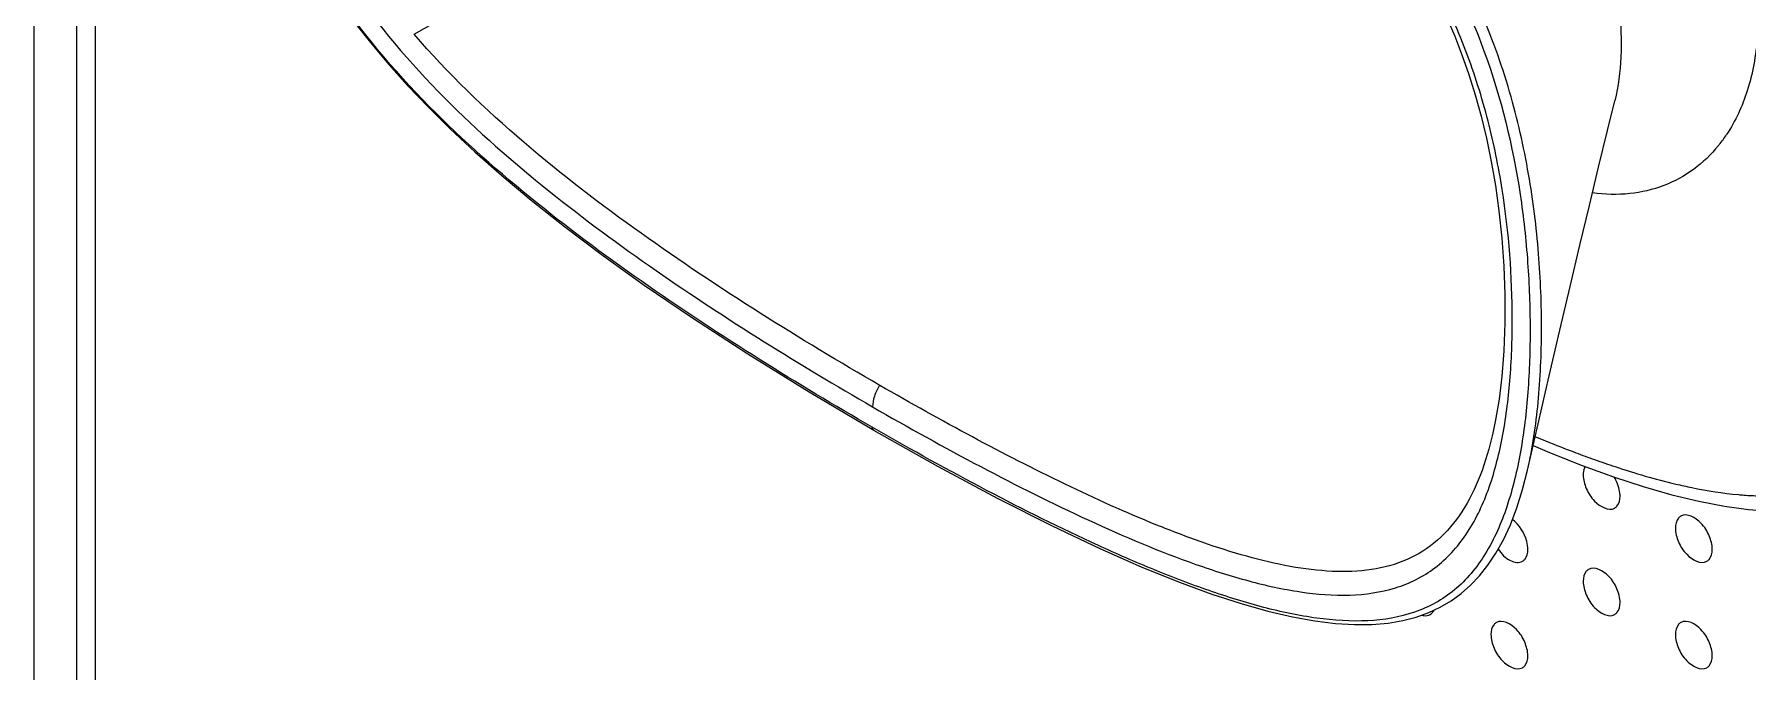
# Model space of a CAD drawing. Header units: millimetres. Extents: x 0 to 1189, y 0 to 841.
# Drawn here: x 252.3 to 318, y 295.2 to 319.7 of the extents above; entities that cross this region are included whole.
import ezdxf

# ---------------------------------------------------------------- set-up
doc = ezdxf.new("R2010")
doc.units = ezdxf.units.MM
doc.header["$LTSCALE"] = 65.395
doc.layers.get('0').update_dxf_attribs({"linetype": 'CONTINUOUS'})
doc.layers.add('AXIS', color=7, linetype='CONTINUOUS')

msp = doc.modelspace()

# ---------------------------------------------------------------- linework, layer by layer
at = {"color": 7, "linetype": 'Continuous'}
for p, q in [((252.309, 247.306), (252.309, 524.917)), ((253.942, 246.364), (253.942, 523.974)), ((254.649, 522.749), (254.649, 247.588)), ((308.242, 304.385), (308.241, 304.381)), ((309.789, 303.905), (310.411, 303.64)), ((310.411, 303.64), (311.664, 303.144)), ((311.664, 303.144), (312.862, 302.709))]:
    msp.add_line(p, q, dxfattribs=at)
at = {"color": 9, "linetype": 'Continuous'}
for p, q in [((266.875, 319.682), (288.811, 332.188)), ((284.534, 304.555), (284.445, 304.606)), ((284.534, 304.555), (284.453, 304.602)), ((309.867, 304.247), (309.88, 304.241)), ((309.867, 304.246), (309.88, 304.241))]:
    msp.add_line(p, q, dxfattribs=at)
at = {"color": 7, "linetype": 'Continuous'}
for points in [[(264.645, 320.071), (265.25, 319.302), (265.905, 318.522), (266.627, 317.716), (267.412, 316.893), (268.262, 316.052), (269.209, 315.169), (270.238, 314.261), (271.361, 313.323), (272.647, 312.302), (274.093, 311.213), (275.701, 310.06), (277.551, 308.798), (279.666, 307.422), (282.021, 305.962), (284.5, 304.496)], [(306.478, 320.312), (306.778, 319.609), (307.057, 318.89), (307.321, 318.139), (307.566, 317.356), (307.792, 316.544), (307.998, 315.692), (308.181, 314.803), (308.341, 313.877), (308.476, 312.903), (308.585, 311.862), (308.661, 310.779), (308.699, 309.7), (308.699, 308.615), (308.66, 307.542), (308.583, 306.556), (308.479, 305.684), (308.348, 304.896), (308.242, 304.385)], [(309.573, 302.96), (309.98, 304.741), (310.403, 306.578), (310.811, 308.333), (311.203, 310.002), (311.58, 311.592), (311.944, 313.118), (312.298, 314.587), (312.64, 315.995), (312.919, 317.133)], [(284.495, 304.497), (286.941, 303.118), (289.259, 301.877), (291.344, 300.822), (293.169, 299.956), (294.759, 299.254), (296.192, 298.673), (297.468, 298.204), (298.586, 297.839), (299.613, 297.55), (300.559, 297.328), (301.413, 297.174), (302.204, 297.077), (302.937, 297.033), (303.605, 297.04), (304.223, 297.094), (304.788, 297.191), (305.302, 297.325), (305.782, 297.498), (306.227, 297.707), (306.638, 297.949), (307.026, 298.231), (307.39, 298.551), (307.73, 298.909), (308.055, 299.318), (308.361, 299.779), (308.646, 300.29), (308.914, 300.866), (309.161, 301.51), (309.385, 302.222), (309.573, 302.961)], [(312.862, 302.709), (314.012, 302.333), (315.106, 302.019), (316.144, 301.768), (317.122, 301.581), (318.04, 301.457), (318.899, 301.392), (319.695, 301.385)]]:
    msp.add_lwpolyline(points, dxfattribs=at)
at = {"color": 9, "linetype": 'Continuous'}
for centre, radius, start, end in [((312.646, 318.85), 5.465, 320.98288, 321.51759), ((312.503, 318.96), 5.646, 321.5423, 326.3492), ((326.24, 342.919), 41.991, 249.33823, 250.38371)]:
    msp.add_arc(centre, radius, start, end, dxfattribs=at)
for points, knots in [([(284.445, 304.606), (282.996, 305.443), (280.093, 307.189), (275.78, 310.019), (271.484, 313.192), (267.281, 316.892), (264.137, 320.605), (262.114, 324.041), (260.565, 327.621), (259.683, 331.308), (259.297, 334.895), (259.206, 337.431), (259.29, 339.856), (259.562, 342.146), (260.065, 344.247), (260.869, 346.085), (261.893, 347.307), (262.89, 347.973), (263.993, 348.45), (265.555, 348.692), (267.518, 348.548), (269.556, 348.108), (272.382, 347.216), (275.943, 345.714), (280.207, 343.583), (283.035, 342.015), (284.453, 341.196)], [0, 0, 0, 0, 0.063856, 0.129237, 0.196758, 0.267516, 0.342543, 0.381155, 0.419274, 0.491064, 0.524657, 0.556885, 0.587785, 0.617187, 0.644723, 0.669992, 0.69312, 0.704298, 0.715508, 0.738739, 0.763691, 0.790275, 0.818159, 0.876637, 0.937515, 1, 1, 1, 1]), ([(284.453, 340.407), (283.083, 341.198), (280.352, 342.713), (276.887, 344.451), (274.12, 345.672), (272.079, 346.465), (270.064, 347.107), (268.093, 347.543), (266.192, 347.696), (264.677, 347.487), (263.597, 347.056), (262.615, 346.448), (261.588, 345.315), (260.768, 343.576), (260.253, 341.567), (259.973, 339.366), (259.86, 336.173), (260.114, 332.82), (260.813, 329.385), (261.656, 326.71), (262.841, 324.075), (264.832, 320.779), (267.882, 317.215), (271.943, 313.659), (276.092, 310.607), (280.254, 307.881), (283.056, 306.198), (284.454, 305.39)], [0, 0, 0, 0, 0.062487, 0.123395, 0.153042, 0.181947, 0.209873, 0.236518, 0.261551, 0.284888, 0.29613, 0.307303, 0.330269, 0.355281, 0.382602, 0.411892, 0.442777, 0.508767, 0.544103, 0.58109, 0.619348, 0.657981, 0.732872, 0.803487, 0.870897, 0.9362, 1, 1, 1, 1]), ([(284.453, 341.196), (285.901, 340.36), (288.8, 338.616), (293.107, 335.79), (296.645, 333.181), (299.415, 330.848), (302.193, 328.232), (304.742, 325.227), (306.769, 321.799), (308.324, 318.223), (309.214, 314.539), (309.605, 310.954), (309.699, 308.419), (309.619, 305.994), (309.351, 303.703), (308.856, 301.599), (308.175, 300.028), (307.433, 298.99), (306.791, 298.35), (306.057, 297.848), (304.96, 297.362), (303.405, 297.108), (301.447, 297.241), (299.412, 297.673), (297.331, 298.324), (295.221, 299.134), (292.359, 300.386), (288.776, 302.175), (285.951, 303.738), (284.534, 304.555)], [0, 0, 0, 0, 0.063844, 0.129213, 0.19671, 0.231592, 0.267462, 0.342452, 0.381061, 0.419207, 0.491043, 0.524643, 0.556906, 0.587829, 0.617258, 0.644856, 0.670163, 0.682016, 0.693417, 0.704601, 0.715801, 0.738988, 0.763885, 0.790423, 0.818267, 0.847108, 0.876706, 0.937546, 1, 1, 1, 1]), ([(309.573, 302.962), (309.767, 303.816), (310.028, 305.607), (310.148, 308.386), (310.033, 311.314), (309.654, 314.375), (308.935, 317.545), (307.781, 320.745), (306.157, 323.83), (304.142, 326.653), (301.882, 329.162), (298.761, 332.085), (294.708, 335.238), (289.749, 338.561), (286.409, 340.58), (284.745, 341.541)], [0, 0, 0, 0, 0.05296, 0.109121, 0.168103, 0.230024, 0.295425, 0.364313, 0.435208, 0.505565, 0.573607, 0.639084, 0.764028, 0.883718, 1, 1, 1, 1]), ([(284.454, 305.39), (285.824, 304.599), (288.555, 303.084), (292.672, 301.02), (296.111, 299.562), (298.84, 298.69), (300.812, 298.255), (302.712, 298.101), (304.227, 298.31), (305.308, 298.741), (306.289, 299.349), (307.316, 300.48), (308.137, 302.219), (308.652, 304.227), (308.932, 306.427), (309.046, 309.62), (308.792, 312.971), (308.094, 316.405), (307.252, 319.08), (306.069, 321.715), (304.079, 325.011), (301.03, 328.576), (296.969, 332.135), (292.818, 335.188), (288.655, 337.915), (285.852, 339.599), (284.453, 340.407)], [0, 0, 0, 0, 0.062483, 0.123382, 0.181912, 0.209841, 0.23648, 0.261514, 0.284851, 0.29609, 0.307261, 0.330221, 0.355225, 0.382536, 0.411818, 0.442695, 0.508667, 0.543993, 0.58097, 0.619218, 0.657845, 0.732758, 0.803406, 0.870844, 0.936174, 1, 1, 1, 1]), ([(307.085, 331.529), (307.623, 331.122), (308.664, 330.207), (310.045, 328.61), (311.216, 326.787), (312.129, 324.809), (312.768, 322.769), (313.126, 320.761), (313.203, 318.876), (313.054, 317.681), (312.919, 317.133)], [0, 0, 0, 0, 0.124295, 0.254123, 0.387367, 0.521734, 0.653886, 0.779886, 0.896129, 1, 1, 1, 1]), ([(317.907, 324.429), (318.116, 323.6), (318.413, 321.986), (318.466, 319.642), (318.099, 317.563), (317.546, 316.347), (317.203, 315.832)], [0, 0, 0, 0, 0.289689, 0.554182, 0.790349, 1, 1, 1, 1]), ([(284.731, 306.213), (283.183, 307.106), (280.083, 308.976), (275.493, 312.03), (270.964, 315.494), (268.162, 318.184), (266.875, 319.682)], [0, 0, 0, 0, 0.238825, 0.483501, 0.736185, 1, 1, 1, 1]), ([(316.892, 315.409), (316.614, 315.066), (315.976, 314.451), (314.802, 313.816), (313.467, 313.505), (312.534, 313.532), (312.061, 313.597)], [0, 0, 0, 0, 0.245573, 0.486566, 0.734368, 1, 1, 1, 1]), ([(284.731, 306.213), (284.646, 306.085), (284.514, 305.82), (284.455, 305.528), (284.455, 305.389)], [0, 0, 0, 0, 0.525109, 1, 1, 1, 1]), ([(308.241, 304.381), (308.116, 303.829), (307.814, 302.781), (307.126, 301.363), (306.179, 300.228), (304.968, 299.461), (303.565, 299.086), (302.043, 299.039), (300.437, 299.243), (298.772, 299.641), (297.067, 300.187), (294.728, 301.079), (291.784, 302.414), (288.251, 304.226), (285.906, 305.534), (284.731, 306.213)], [0, 0, 0, 0, 0.060937, 0.116876, 0.168363, 0.217824, 0.268526, 0.322631, 0.380639, 0.44214, 0.506508, 0.573101, 0.711254, 0.854005, 1, 1, 1, 1]), ([(309.88, 304.241), (310.009, 304.187), (310.521, 303.977), (311.036, 303.775), (311.424, 303.629)], [0, 0, 0, 0, 0.251692, 1, 1, 1, 1]), ([(312.143, 303.365), (312.404, 303.272), (313.429, 302.919), (314.471, 302.613), (315.257, 302.427)], [0, 0, 0, 0, 0.255129, 1, 1, 1, 1]), ([(315.257, 302.427), (315.46, 302.379), (316.255, 302.202), (317.063, 302.074), (317.667, 302.02)], [0, 0, 0, 0, 0.255992, 1, 1, 1, 1]), ([(317.667, 302.02), (317.734, 302.014), (317.999, 301.993), (318.265, 301.979), (318.463, 301.975)], [0, 0, 0, 0, 0.252421, 1, 1, 1, 1])]:
    msp.add_open_spline(points, degree=3, knots=knots, dxfattribs=at)
at = {"color": 7, "linetype": 'Continuous'}
msp.add_open_spline([(284.498, 304.497), (284.464, 304.519), (284.445, 304.566), (284.445, 304.606)], degree=3, dxfattribs=at)
at = {"layer": 'AXIS', "color": 7, "linetype": 'Continuous'}
for points, knots in [([(311.781, 303.102), (311.768, 303.08), (311.721, 302.979), (311.706, 302.865), (311.706, 302.779)], [0, 0, 0, 0, 0.22752, 1, 1, 1, 1]), ([(311.706, 302.779), (311.706, 302.601), (311.812, 302.226), (312.125, 301.7), (312.679, 301.369), (312.914, 301.506)], [0, 0, 0, 0, 0.277753, 0.577543, 1, 1, 1, 1]), ([(313.12, 301.963), (313.12, 302.022), (313.095, 302.282), (312.993, 302.531), (312.888, 302.702)], [0, 0, 0, 0, 0.228353, 1, 1, 1, 1]), ([(312.914, 301.506), (312.947, 301.525), (313.081, 301.638), (313.12, 301.829), (313.12, 301.963)], [0, 0, 0, 0, 0.220867, 1, 1, 1, 1]), ([(309.585, 299.922), (309.585, 300.025), (309.514, 300.46), (309.258, 300.866), (308.992, 301.07)], [0, 0, 0, 0, 0.235459, 1, 1, 1, 1]), ([(315.448, 301.196), (315.415, 301.176), (315.28, 301.063), (315.241, 300.872), (315.241, 300.738)], [0, 0, 0, 0, 0.220867, 1, 1, 1, 1]), ([(316.656, 299.922), (316.656, 300.1), (316.549, 300.475), (316.237, 301.002), (315.683, 301.332), (315.448, 301.196)], [0, 0, 0, 0, 0.277753, 0.577543, 1, 1, 1, 1]), ([(315.241, 300.738), (315.241, 300.559), (315.348, 300.185), (315.66, 299.658), (316.214, 299.328), (316.449, 299.464)], [0, 0, 0, 0, 0.277753, 0.577543, 1, 1, 1, 1]), ([(308.446, 299.932), (308.569, 299.752), (308.816, 299.468), (309.247, 299.388), (309.378, 299.464)], [0, 0, 0, 0, 0.588788, 1, 1, 1, 1]), ([(309.378, 299.464), (309.411, 299.483), (309.546, 299.597), (309.585, 299.788), (309.585, 299.922)], [0, 0, 0, 0, 0.220867, 1, 1, 1, 1]), ([(316.449, 299.464), (316.482, 299.483), (316.617, 299.597), (316.656, 299.788), (316.656, 299.922)], [0, 0, 0, 0, 0.220867, 1, 1, 1, 1]), ([(311.912, 299.154), (311.879, 299.135), (311.745, 299.022), (311.706, 298.831), (311.706, 298.697)], [0, 0, 0, 0, 0.220867, 1, 1, 1, 1]), ([(313.12, 297.88), (313.12, 298.059), (313.014, 298.434), (312.701, 298.96), (312.147, 299.291), (311.912, 299.154)], [0, 0, 0, 0, 0.277753, 0.577543, 1, 1, 1, 1]), ([(311.706, 298.697), (311.706, 298.518), (311.812, 298.143), (312.125, 297.617), (312.679, 297.286), (312.914, 297.423)], [0, 0, 0, 0, 0.277753, 0.577543, 1, 1, 1, 1]), ([(312.914, 297.423), (312.947, 297.442), (313.081, 297.556), (313.12, 297.746), (313.12, 297.88)], [0, 0, 0, 0, 0.220867, 1, 1, 1, 1]), ([(305.509, 297.399), (305.539, 297.39), (305.649, 297.365), (305.772, 297.382), (305.843, 297.423)], [0, 0, 0, 0, 0.277753, 1, 1, 1, 1]), ([(308.377, 297.113), (308.344, 297.094), (308.209, 296.98), (308.17, 296.79), (308.17, 296.656)], [0, 0, 0, 0, 0.220867, 1, 1, 1, 1]), ([(309.585, 295.839), (309.585, 296.018), (309.478, 296.393), (309.166, 296.919), (308.612, 297.25), (308.377, 297.113)], [0, 0, 0, 0, 0.277753, 0.577543, 1, 1, 1, 1]), ([(315.448, 297.113), (315.415, 297.094), (315.28, 296.98), (315.241, 296.79), (315.241, 296.656)], [0, 0, 0, 0, 0.220867, 1, 1, 1, 1]), ([(316.656, 295.839), (316.656, 296.018), (316.549, 296.393), (316.237, 296.919), (315.683, 297.25), (315.448, 297.113)], [0, 0, 0, 0, 0.277753, 0.577543, 1, 1, 1, 1]), ([(308.17, 296.656), (308.17, 296.477), (308.277, 296.102), (308.589, 295.576), (309.143, 295.245), (309.378, 295.382)], [0, 0, 0, 0, 0.277753, 0.577543, 1, 1, 1, 1]), ([(315.241, 296.656), (315.241, 296.477), (315.348, 296.102), (315.66, 295.576), (316.214, 295.245), (316.449, 295.382)], [0, 0, 0, 0, 0.277753, 0.577543, 1, 1, 1, 1]), ([(309.378, 295.382), (309.411, 295.401), (309.546, 295.514), (309.585, 295.705), (309.585, 295.839)], [0, 0, 0, 0, 0.220867, 1, 1, 1, 1]), ([(316.449, 295.382), (316.482, 295.401), (316.617, 295.514), (316.656, 295.705), (316.656, 295.839)], [0, 0, 0, 0, 0.220867, 1, 1, 1, 1])]:
    msp.add_open_spline(points, degree=3, knots=knots, dxfattribs=at)
msp.add_open_spline([(305.843, 297.423), (305.909, 297.461), (305.961, 297.526), (305.993, 297.595)], degree=3, dxfattribs=at)

doc.saveas('drawing.dxf')
